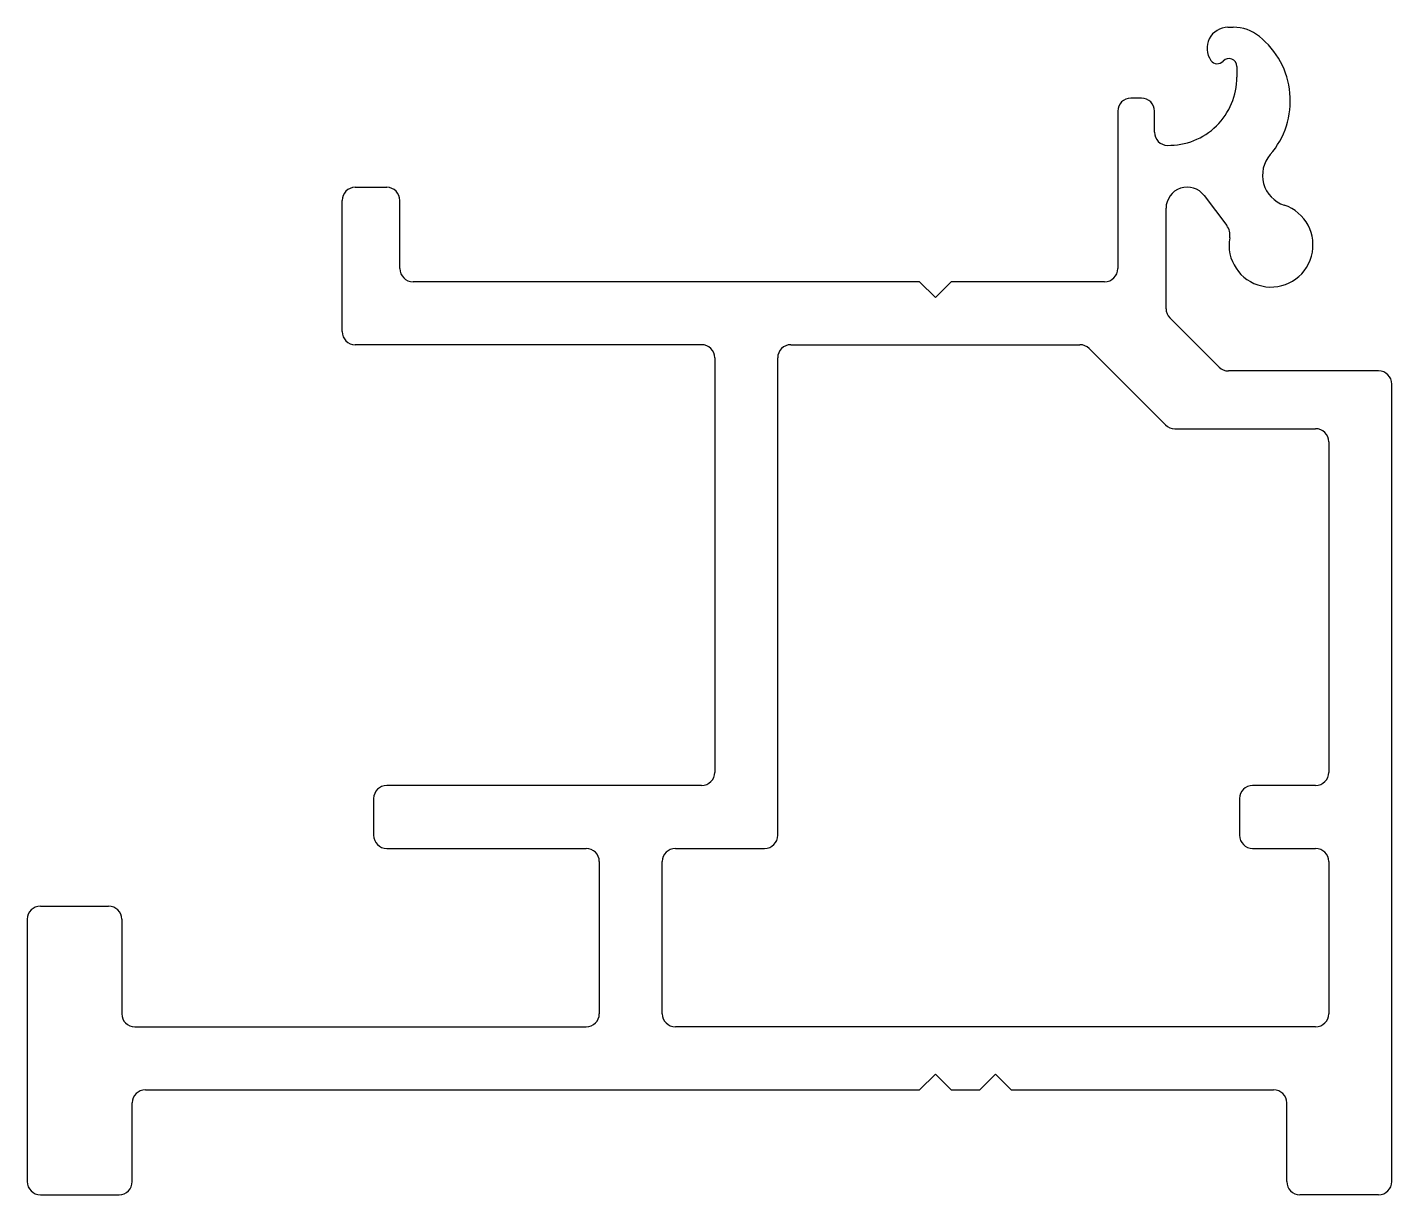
# Model space of a CAD drawing. Extents: x 2838.1 to 2864.1, y 1533.9 to 1556.2.
import ezdxf

# ---------------------------------------------------------------- set-up
doc = ezdxf.new("R2010")
doc.units = 0
doc.layers.get('0').update_dxf_attribs({"linetype": 'CONTINUOUS'})

msp = doc.modelspace()

# ---------------------------------------------------------------- linework, layer by layer
for p, q in [((2860.977, 1556.164), (2861.076, 1556.164)), ((2861.147, 1555.419), (2861.147, 1555.214)), ((2859.327, 1554.814), (2859.127, 1554.814)), ((2858.877, 1554.564), (2858.877, 1551.564)), ((2859.577, 1554.164), (2859.577, 1554.564)), ((2844.347, 1553.114), (2844.947, 1553.114)), ((2844.097, 1550.364), (2844.097, 1552.864)), ((2845.197, 1551.564), (2845.197, 1552.864)), ((2860.523, 1552.957), (2860.953, 1552.386)), ((2859.797, 1550.801), (2859.797, 1552.714)), ((2855.101, 1551.314), (2845.447, 1551.314)), ((2855.101, 1551.314), (2855.401, 1551.014)), ((2855.401, 1551.014), (2855.701, 1551.314)), ((2858.627, 1551.314), (2855.701, 1551.314)), ((2860.807, 1549.687), (2859.87, 1550.624)), ((2850.947, 1550.114), (2844.347, 1550.114)), ((2851.197, 1549.864), (2851.197, 1541.964)), ((2852.397, 1540.764), (2852.397, 1549.864)), ((2852.647, 1550.114), (2858.156, 1550.114)), ((2858.332, 1550.041), (2859.786, 1548.587)), ((2863.847, 1549.614), (2860.984, 1549.614)), ((2864.097, 1534.164), (2864.097, 1549.364)), ((2859.963, 1548.514), (2862.647, 1548.514)), ((2862.897, 1548.264), (2862.897, 1541.964)), ((2850.947, 1541.714), (2844.947, 1541.714)), ((2862.647, 1541.714), (2861.447, 1541.714)), ((2844.697, 1541.464), (2844.697, 1540.764)), ((2861.197, 1541.464), (2861.197, 1540.764)), ((2844.947, 1540.514), (2848.747, 1540.514)), ((2850.447, 1540.514), (2852.147, 1540.514)), ((2861.447, 1540.514), (2862.647, 1540.514)), ((2848.997, 1540.264), (2848.997, 1537.364)), ((2850.197, 1537.364), (2850.197, 1540.264)), ((2862.897, 1540.264), (2862.897, 1537.364)), ((2838.347, 1539.414), (2839.647, 1539.414)), ((2838.097, 1539.164), (2838.097, 1534.164)), ((2839.897, 1539.164), (2839.897, 1537.364)), ((2840.147, 1537.114), (2848.747, 1537.114)), ((2862.647, 1537.114), (2850.447, 1537.114)), ((2855.101, 1535.914), (2855.401, 1536.214)), ((2855.401, 1536.214), (2855.701, 1535.914)), ((2856.247, 1535.914), (2856.547, 1536.214)), ((2856.547, 1536.214), (2856.847, 1535.914)), ((2840.347, 1535.914), (2855.101, 1535.914)), ((2855.701, 1535.914), (2856.247, 1535.914)), ((2856.847, 1535.914), (2861.847, 1535.914)), ((2840.097, 1534.164), (2840.097, 1535.664)), ((2862.097, 1534.164), (2862.097, 1535.664)), ((2838.347, 1533.914), (2839.847, 1533.914)), ((2863.847, 1533.914), (2862.347, 1533.914))]:
    msp.add_line(p, q)
for centre, radius, start, end in [((2860.977, 1555.764), 0.4, 90, 215.4692), ((2861.076, 1555.364), 0.8, 51.3828, 90), ((2860.597, 1554.764), 1.568, 319.0711, 51.3828), ((2860.773, 1555.619), 0.15, 215.4692, 318.1897), ((2860.997, 1555.419), 0.15, 0, 138.1897), ((2859.847, 1555.214), 1.3, 268.9086, 0), ((2859.127, 1554.564), 0.25, 90, 180), ((2859.327, 1554.564), 0.25, 0, 90), ((2859.827, 1554.164), 0.25, 180, 268.9086), ((2862.235, 1553.344), 0.6, 139.0711, 251.7723), ((2844.347, 1552.864), 0.25, 90, 180), ((2844.947, 1552.864), 0.25, 0, 90), ((2860.201, 1552.714), 0.404, 37.0003, 180), ((2861.797, 1552.014), 0.8, 169.9862, 71.7723), ((2860.714, 1552.206), 0.3, 349.9862, 37.0003), ((2845.447, 1551.564), 0.25, 180, 270), ((2858.627, 1551.564), 0.25, 270, 360), ((2860.047, 1550.801), 0.25, 180, 225), ((2844.347, 1550.364), 0.25, 180, 270), ((2850.947, 1549.864), 0.25, 0, 90), ((2852.647, 1549.864), 0.25, 90, 180), ((2858.156, 1549.864), 0.25, 45, 90), ((2860.984, 1549.864), 0.25, 225, 270), ((2863.847, 1549.364), 0.25, 0, 90), ((2859.963, 1548.764), 0.25, 225, 270), ((2862.647, 1548.264), 0.25, 0, 90), ((2850.947, 1541.964), 0.25, 270, 0), ((2862.647, 1541.964), 0.25, 270, 360), ((2844.947, 1541.464), 0.25, 90, 180), ((2861.447, 1541.464), 0.25, 90, 180), ((2844.947, 1540.764), 0.25, 180, 270), ((2852.147, 1540.764), 0.25, 270, 0), ((2861.447, 1540.764), 0.25, 180, 270), ((2848.747, 1540.264), 0.25, 0, 90), ((2850.447, 1540.264), 0.25, 90, 180), ((2862.647, 1540.264), 0.25, 0, 90), ((2838.347, 1539.164), 0.25, 90, 180), ((2839.647, 1539.164), 0.25, 0, 90), ((2840.147, 1537.364), 0.25, 180, 270), ((2848.747, 1537.364), 0.25, 270, 360), ((2850.447, 1537.364), 0.25, 180, 270), ((2862.647, 1537.364), 0.25, 270, 360), ((2840.347, 1535.664), 0.25, 90, 180), ((2861.847, 1535.664), 0.25, 0, 90), ((2838.347, 1534.164), 0.25, 180, 270), ((2839.847, 1534.164), 0.25, 270, 0), ((2862.347, 1534.164), 0.25, 180, 270), ((2863.847, 1534.164), 0.25, 270, 360)]:
    msp.add_arc(centre, radius, start, end)

doc.saveas('drawing.dxf')
